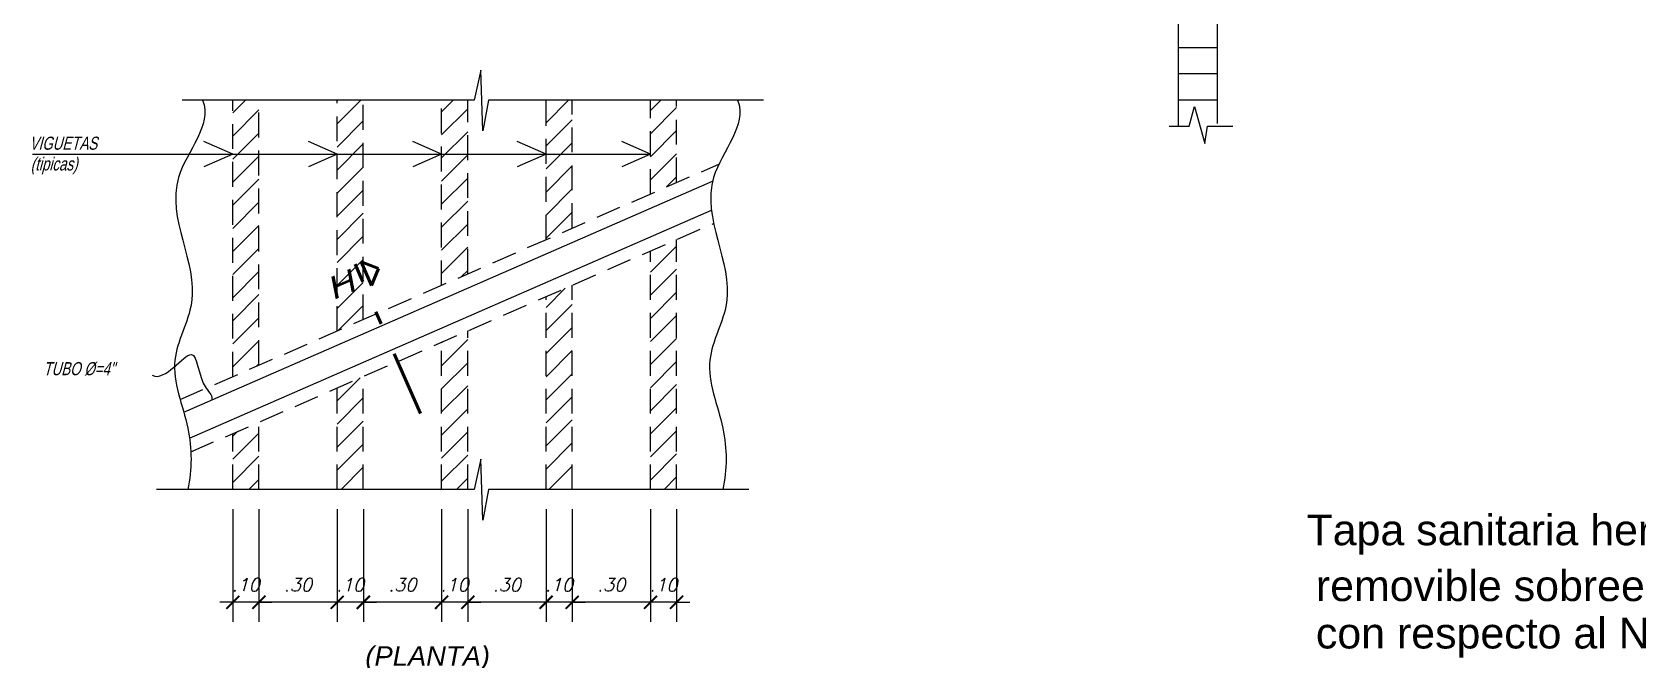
# Model space of a CAD drawing. Header units: millimetres. Extents: x 10559 to 10691, y -16579 to -16550.
# Drawn here: x 10666.85 to 10679.15, y -16564.72 to -16559.92 of the extents above; entities that cross this region are included whole.
import ezdxf
from ezdxf.enums import TextEntityAlignment as Align

# ---------------------------------------------------------------- set-up
doc = ezdxf.new("R2010")
doc.units = ezdxf.units.MM
doc.linetypes.add('DASHDOT', pattern=[1, 0.5, -0.25, 0, -0.25])
doc.linetypes.add('DASHED2', pattern=[9.525, 6.35, -3.175])
for name, color, linetype in [('01', 1, 'Continuous'), ('02', 2, 'Continuous'), ('PLANTA', 2, 'Continuous'), ('Texto03', 3, 'Continuous'), ('Texturas', 254, 'Continuous')]:
    doc.layers.add(name, color=color, linetype=linetype)
doc.layers.add('03', color=3, linetype='Continuous', lineweight=30)
doc.layers.add('06', color=6, linetype='Continuous', lineweight=60)
doc.styles.add('COTAS', font='romans.shx', dxfattribs={"oblique": 15, "height": 0.1})
doc.styles.add('GRUESA', font='ariali.ttf', dxfattribs={"width": 1.2})
doc.styles.add('Romans', font='swisscl.ttf')
doc.styles.get("Standard").update_dxf_attribs({"font": 'arial.ttf'})
doc.dimstyles.new('ESC-25', dxfattribs={"dimtxt": 0.09, "dimasz": 0.1, "dimexe": 0.15, "dimexo": 0.15, "dimgap": 0, "dimtad": 0, "dimlfac": 0.5, "dimzin": 5, "dimdsep": 46, "dimtxsty": 'COTAS', "dimblk1": 'ARCHTICK', "dimblk2": 'ARCHTICK', "dimsah": 1, "dimcen": 0.06, "dimdle": 0.09375, "dimclrd": 30, "dimclre": 30, "dimclrt": 3, "dimadec": 0, "dimazin": 0, "dimtfac": 1, "dimtix": 1, "dimtmove": 2, "dimatfit": 3, "dimfxl": 0.15, "dimtvp": 1.333333, "dimtolj": 1, "dimtzin": 5, "dimarcsym": 0})

# ---------------------------------------------------------------- blocks, each defined once
blk = doc.blocks.new('_ARCHTICK')
at = {"color": 0, "linetype": 'ByBlock', "const_width": 0.15}
blk.add_lwpolyline([(-0.5, -0.5), (0.5, 0.5)], dxfattribs=at)
blk = doc.blocks.new('*D161')
at = {"color": 30, "linetype": 'ByBlock', "lineweight": -2, "transparency": 16777216}
for p, q in [((10669.185, -16563.568), (10669.185, -16564.431)), ((10669.385, -16563.568), (10669.385, -16564.431)), ((10669.185, -16564.281), (10669.085, -16564.281)), ((10669.385, -16564.281), (10669.185, -16564.281)), ((10669.385, -16564.281), (10669.485, -16564.281))]:
    blk.add_line(p, q, dxfattribs=at)
at = {"layer": 'Defpoints', "color": 0, "linetype": 'ByBlock', "transparency": 16777216}
for p in [(10669.185, -16563.418), (10669.385, -16563.418), (10669.185, -16564.281)]:
    blk.add_point(p, dxfattribs=at)
at = {"color": 30, "linetype": 'ByBlock', "lineweight": -2, "transparency": 16777216, "xscale": 0.1, "yscale": 0.1, "zscale": 0.1}
blk.add_blockref('_ARCHTICK', (10669.185, -16564.281), dxfattribs=at)
at = {"color": 30, "linetype": 'ByBlock', "lineweight": -2, "transparency": 16777216, "xscale": 0.1, "yscale": 0.1, "zscale": 0.1, "rotation": 180}
blk.add_blockref('_ARCHTICK', (10669.385, -16564.281), dxfattribs=at)
at = {"color": 3, "linetype": 'ByBlock', "transparency": 16777216, "insert": (10669.285, -16564.147), "char_height": 0.1, "attachment_point": 5, "style": 'COTAS'}
blk.add_mtext('\\A1;.10', dxfattribs=at)
blk = doc.blocks.new('*D162')
at = {"color": 30, "linetype": 'ByBlock', "lineweight": -2, "transparency": 16777216}
for p, q in [((10668.585, -16563.568), (10668.585, -16564.431)), ((10669.185, -16563.568), (10669.185, -16564.431)), ((10669.278, -16564.281), (10668.491, -16564.281))]:
    blk.add_line(p, q, dxfattribs=at)
at = {"layer": 'Defpoints', "color": 0, "linetype": 'ByBlock', "transparency": 16777216}
for p in [(10668.585, -16563.418), (10669.185, -16563.418), (10668.585, -16564.281)]:
    blk.add_point(p, dxfattribs=at)
at = {"color": 30, "linetype": 'ByBlock', "lineweight": -2, "transparency": 16777216, "xscale": 0.1, "yscale": 0.1, "zscale": 0.1, "rotation": 180}
blk.add_blockref('_ARCHTICK', (10668.585, -16564.281), dxfattribs=at)
at = {"color": 30, "linetype": 'ByBlock', "lineweight": -2, "transparency": 16777216, "xscale": 0.1, "yscale": 0.1, "zscale": 0.1}
blk.add_blockref('_ARCHTICK', (10669.185, -16564.281), dxfattribs=at)
at = {"color": 3, "linetype": 'ByBlock', "transparency": 16777216, "insert": (10668.885, -16564.147), "char_height": 0.1, "attachment_point": 5, "style": 'COTAS'}
blk.add_mtext('\\A1;.30', dxfattribs=at)
blk = doc.blocks.new('*D164')
at = {"color": 30, "linetype": 'ByBlock', "lineweight": -2, "transparency": 16777216}
for p, q in [((10668.385, -16563.568), (10668.385, -16564.431)), ((10668.585, -16563.568), (10668.585, -16564.431)), ((10668.385, -16564.281), (10668.285, -16564.281)), ((10668.585, -16564.281), (10668.385, -16564.281)), ((10668.585, -16564.281), (10668.685, -16564.281))]:
    blk.add_line(p, q, dxfattribs=at)
at = {"layer": 'Defpoints', "color": 0, "linetype": 'ByBlock', "transparency": 16777216}
for p in [(10668.385, -16563.418), (10668.585, -16563.418), (10668.385, -16564.281)]:
    blk.add_point(p, dxfattribs=at)
at = {"color": 30, "linetype": 'ByBlock', "lineweight": -2, "transparency": 16777216, "xscale": 0.1, "yscale": 0.1, "zscale": 0.1}
blk.add_blockref('_ARCHTICK', (10668.385, -16564.281), dxfattribs=at)
at = {"color": 30, "linetype": 'ByBlock', "lineweight": -2, "transparency": 16777216, "xscale": 0.1, "yscale": 0.1, "zscale": 0.1, "rotation": 180}
blk.add_blockref('_ARCHTICK', (10668.585, -16564.281), dxfattribs=at)
at = {"color": 3, "linetype": 'ByBlock', "transparency": 16777216, "insert": (10668.485, -16564.147), "char_height": 0.1, "attachment_point": 5, "style": 'COTAS'}
blk.add_mtext('\\A1;.10', dxfattribs=at)
blk = doc.blocks.new('*D165')
at = {"color": 30, "linetype": 'ByBlock', "lineweight": -2, "transparency": 16777216}
for p, q in [((10671.585, -16563.568), (10671.585, -16564.431)), ((10671.785, -16563.568), (10671.785, -16564.431)), ((10671.585, -16564.281), (10671.485, -16564.281)), ((10671.785, -16564.281), (10671.585, -16564.281)), ((10671.785, -16564.281), (10671.885, -16564.281))]:
    blk.add_line(p, q, dxfattribs=at)
at = {"layer": 'Defpoints', "color": 0, "linetype": 'ByBlock', "transparency": 16777216}
for p in [(10671.585, -16563.418), (10671.785, -16563.418), (10671.585, -16564.281)]:
    blk.add_point(p, dxfattribs=at)
at = {"color": 30, "linetype": 'ByBlock', "lineweight": -2, "transparency": 16777216, "xscale": 0.1, "yscale": 0.1, "zscale": 0.1}
blk.add_blockref('_ARCHTICK', (10671.585, -16564.281), dxfattribs=at)
at = {"color": 30, "linetype": 'ByBlock', "lineweight": -2, "transparency": 16777216, "xscale": 0.1, "yscale": 0.1, "zscale": 0.1, "rotation": 180}
blk.add_blockref('_ARCHTICK', (10671.785, -16564.281), dxfattribs=at)
at = {"color": 3, "linetype": 'ByBlock', "transparency": 16777216, "insert": (10671.685, -16564.147), "char_height": 0.1, "attachment_point": 5, "style": 'COTAS'}
blk.add_mtext('\\A1;.10', dxfattribs=at)
blk = doc.blocks.new('*D167')
at = {"color": 30, "linetype": 'ByBlock', "lineweight": -2, "transparency": 16777216}
for p, q in [((10670.985, -16563.568), (10670.985, -16564.431)), ((10671.585, -16563.568), (10671.585, -16564.431)), ((10671.678, -16564.281), (10670.891, -16564.281))]:
    blk.add_line(p, q, dxfattribs=at)
at = {"layer": 'Defpoints', "color": 0, "linetype": 'ByBlock', "transparency": 16777216}
for p in [(10670.985, -16563.418), (10671.585, -16563.418), (10670.985, -16564.281)]:
    blk.add_point(p, dxfattribs=at)
at = {"color": 30, "linetype": 'ByBlock', "lineweight": -2, "transparency": 16777216, "xscale": 0.1, "yscale": 0.1, "zscale": 0.1, "rotation": 180}
blk.add_blockref('_ARCHTICK', (10670.985, -16564.281), dxfattribs=at)
at = {"color": 30, "linetype": 'ByBlock', "lineweight": -2, "transparency": 16777216, "xscale": 0.1, "yscale": 0.1, "zscale": 0.1}
blk.add_blockref('_ARCHTICK', (10671.585, -16564.281), dxfattribs=at)
at = {"color": 3, "linetype": 'ByBlock', "transparency": 16777216, "insert": (10671.285, -16564.147), "char_height": 0.1, "attachment_point": 5, "style": 'COTAS'}
blk.add_mtext('\\A1;.30', dxfattribs=at)
blk = doc.blocks.new('*D168')
at = {"color": 30, "linetype": 'ByBlock', "lineweight": -2, "transparency": 16777216}
for p, q in [((10670.785, -16563.568), (10670.785, -16564.431)), ((10670.985, -16563.568), (10670.985, -16564.431)), ((10670.785, -16564.281), (10670.685, -16564.281)), ((10670.985, -16564.281), (10670.785, -16564.281)), ((10670.985, -16564.281), (10671.085, -16564.281))]:
    blk.add_line(p, q, dxfattribs=at)
at = {"layer": 'Defpoints', "color": 0, "linetype": 'ByBlock', "transparency": 16777216}
for p in [(10670.785, -16563.418), (10670.985, -16563.418), (10670.785, -16564.281)]:
    blk.add_point(p, dxfattribs=at)
at = {"color": 30, "linetype": 'ByBlock', "lineweight": -2, "transparency": 16777216, "xscale": 0.1, "yscale": 0.1, "zscale": 0.1}
blk.add_blockref('_ARCHTICK', (10670.785, -16564.281), dxfattribs=at)
at = {"color": 30, "linetype": 'ByBlock', "lineweight": -2, "transparency": 16777216, "xscale": 0.1, "yscale": 0.1, "zscale": 0.1, "rotation": 180}
blk.add_blockref('_ARCHTICK', (10670.985, -16564.281), dxfattribs=at)
at = {"color": 3, "linetype": 'ByBlock', "transparency": 16777216, "insert": (10670.885, -16564.147), "char_height": 0.1, "attachment_point": 5, "style": 'COTAS'}
blk.add_mtext('\\A1;.10', dxfattribs=at)
blk = doc.blocks.new('*D169')
at = {"color": 30, "linetype": 'ByBlock', "lineweight": -2, "transparency": 16777216}
for p, q in [((10669.385, -16563.568), (10669.385, -16564.431)), ((10669.985, -16563.568), (10669.985, -16564.431)), ((10670.078, -16564.281), (10669.291, -16564.281))]:
    blk.add_line(p, q, dxfattribs=at)
at = {"layer": 'Defpoints', "color": 0, "linetype": 'ByBlock', "transparency": 16777216}
for p in [(10669.385, -16563.418), (10669.985, -16563.418), (10669.385, -16564.281)]:
    blk.add_point(p, dxfattribs=at)
at = {"color": 30, "linetype": 'ByBlock', "lineweight": -2, "transparency": 16777216, "xscale": 0.1, "yscale": 0.1, "zscale": 0.1, "rotation": 180}
blk.add_blockref('_ARCHTICK', (10669.385, -16564.281), dxfattribs=at)
at = {"color": 30, "linetype": 'ByBlock', "lineweight": -2, "transparency": 16777216, "xscale": 0.1, "yscale": 0.1, "zscale": 0.1}
blk.add_blockref('_ARCHTICK', (10669.985, -16564.281), dxfattribs=at)
at = {"color": 3, "linetype": 'ByBlock', "transparency": 16777216, "insert": (10669.685, -16564.147), "char_height": 0.1, "attachment_point": 5, "style": 'COTAS'}
blk.add_mtext('\\A1;.30', dxfattribs=at)
blk = doc.blocks.new('*D68')
at = {"color": 30, "linetype": 'ByBlock', "lineweight": -2, "transparency": 16777216}
for p, q in [((10669.985, -16563.568), (10669.985, -16564.431)), ((10670.185, -16563.568), (10670.185, -16564.431)), ((10669.985, -16564.281), (10669.885, -16564.281)), ((10670.185, -16564.281), (10669.985, -16564.281)), ((10670.185, -16564.281), (10670.285, -16564.281))]:
    blk.add_line(p, q, dxfattribs=at)
at = {"layer": 'Defpoints', "color": 0, "linetype": 'ByBlock', "transparency": 16777216}
for p in [(10669.985, -16563.418), (10670.185, -16563.418), (10669.985, -16564.281)]:
    blk.add_point(p, dxfattribs=at)
at = {"color": 30, "linetype": 'ByBlock', "lineweight": -2, "transparency": 16777216, "xscale": 0.1, "yscale": 0.1, "zscale": 0.1}
blk.add_blockref('_ARCHTICK', (10669.985, -16564.281), dxfattribs=at)
at = {"color": 30, "linetype": 'ByBlock', "lineweight": -2, "transparency": 16777216, "xscale": 0.1, "yscale": 0.1, "zscale": 0.1, "rotation": 180}
blk.add_blockref('_ARCHTICK', (10670.185, -16564.281), dxfattribs=at)
at = {"color": 3, "linetype": 'ByBlock', "transparency": 16777216, "insert": (10670.085, -16564.147), "char_height": 0.1, "attachment_point": 5, "style": 'COTAS'}
blk.add_mtext('\\A1;.10', dxfattribs=at)
blk = doc.blocks.new('*D70')
at = {"color": 30, "linetype": 'ByBlock', "lineweight": -2, "transparency": 16777216}
for p, q in [((10670.185, -16563.568), (10670.185, -16564.431)), ((10670.785, -16563.568), (10670.785, -16564.431)), ((10670.878, -16564.281), (10670.091, -16564.281))]:
    blk.add_line(p, q, dxfattribs=at)
at = {"layer": 'Defpoints', "color": 0, "linetype": 'ByBlock', "transparency": 16777216}
for p in [(10670.185, -16563.418), (10670.785, -16563.418), (10670.185, -16564.281)]:
    blk.add_point(p, dxfattribs=at)
at = {"color": 30, "linetype": 'ByBlock', "lineweight": -2, "transparency": 16777216, "xscale": 0.1, "yscale": 0.1, "zscale": 0.1, "rotation": 180}
blk.add_blockref('_ARCHTICK', (10670.185, -16564.281), dxfattribs=at)
at = {"color": 30, "linetype": 'ByBlock', "lineweight": -2, "transparency": 16777216, "xscale": 0.1, "yscale": 0.1, "zscale": 0.1}
blk.add_blockref('_ARCHTICK', (10670.785, -16564.281), dxfattribs=at)
at = {"color": 3, "linetype": 'ByBlock', "transparency": 16777216, "insert": (10670.485, -16564.147), "char_height": 0.1, "attachment_point": 5, "style": 'COTAS'}
blk.add_mtext('\\A1;.30', dxfattribs=at)

msp = doc.modelspace()

# ---------------------------------------------------------------- hatches: boundary and pattern name
at = {"layer": 'Texturas', "ltscale": 0.03}
h = msp.add_hatch(dxfattribs=at)
h.set_pattern_fill('ANSI31', color=256, style=0)
h.set_pattern_definition([(45, (10214.00005, -16746.21868), (-0.088388348, 0.088388348), [])])
h.paths.add_polyline_path([(10668.58471, -16560.43762), (10668.38471, -16560.43762), (10668.38471, -16560.85102), (10668.58471, -16560.85102)])
h.paths.add_polyline_path([(10668.58471, -16560.85102), (10668.38471, -16560.85102), (10668.38471, -16562.55306), (10668.58471, -16562.46567)])
h.paths.add_polyline_path([(10669.38471, -16560.43762), (10669.18471, -16560.43762), (10669.18471, -16560.85102), (10669.38471, -16560.85102)])
h.paths.add_polyline_path([(10669.38471, -16560.85102), (10669.18471, -16560.85102), (10669.18471, -16562.20349), (10669.38471, -16562.1161)])
h.paths.add_polyline_path([(10669.98471, -16560.85102), (10670.18471, -16560.85102), (10670.18471, -16560.43762), (10669.98471, -16560.43762)])
h.paths.add_polyline_path([(10670.18471, -16560.85102), (10669.98471, -16560.85102), (10669.98471, -16561.85392), (10670.18471, -16561.76653)])
h.paths.add_polyline_path([(10670.98471, -16560.43762), (10670.78471, -16560.43762), (10670.78471, -16560.85102), (10670.98471, -16560.85102)])
h.paths.add_polyline_path([(10670.78471, -16561.50435), (10670.98471, -16561.41696), (10670.98471, -16560.85102), (10670.78471, -16560.85102)])
h.paths.add_polyline_path([(10671.58471, -16561.15478), (10671.78471, -16561.06739), (10671.78471, -16560.43762), (10671.58471, -16560.43762)])
h.paths.add_polyline_path([(10671.58471, -16563.41753), (10671.78471, -16563.41753), (10671.78471, -16561.50391), (10671.58471, -16561.5913)])
h.paths.add_polyline_path([(10670.98471, -16561.85348), (10670.78471, -16561.94087), (10670.78471, -16563.41753), (10670.98471, -16563.41753)])
h.paths.add_polyline_path([(10669.98471, -16563.41753), (10670.18471, -16563.41753), (10670.18471, -16562.20305), (10669.98471, -16562.29044)])
h.paths.add_polyline_path([(10669.18471, -16563.41753), (10669.38471, -16563.41753), (10669.38471, -16562.55262), (10669.18471, -16562.64001)])
h.paths.add_polyline_path([(10668.58471, -16562.90219), (10668.38471, -16562.98958), (10668.38471, -16563.41753), (10668.58471, -16563.41753)])

# ---------------------------------------------------------------- linework, layer by layer
at = {"layer": '01', "ltscale": 0.03}
for p, q in [((10666.85146, -16560.85102), (10671.58471, -16560.85102)), ((10668.38471, -16560.85102), (10668.16413, -16560.75413)), ((10668.38471, -16560.85102), (10668.16413, -16560.9479)), ((10669.18471, -16560.85102), (10668.96413, -16560.75413)), ((10669.18471, -16560.85102), (10668.96413, -16560.9479)), ((10669.98471, -16560.85102), (10669.76413, -16560.75413)), ((10669.98471, -16560.85102), (10669.76413, -16560.9479)), ((10670.78471, -16560.85102), (10670.56413, -16560.75413)), ((10670.78471, -16560.85102), (10670.56413, -16560.9479)), ((10671.58471, -16560.85102), (10671.36413, -16560.75413)), ((10671.58471, -16560.85102), (10671.36413, -16560.9479))]:
    msp.add_line(p, q, dxfattribs=at)
for points in [[(10672.44984, -16560.43762), (10670.34446, -16560.43762), (10670.30106, -16560.67205), (10670.28528, -16560.20612), (10670.23398, -16560.43762), (10667.99798, -16560.43762)], [(10672.33678, -16563.41753), (10670.34446, -16563.41753), (10670.30106, -16563.65196), (10670.28528, -16563.18604), (10670.23398, -16563.41753), (10667.80011, -16563.41753)]]:
    msp.add_lwpolyline(points, dxfattribs=at)
for points, start_tangent, end_tangent in [([(10668.15344, -16560.43762), (10667.96971, -16561.02812), (10668.06864, -16561.98847), (10667.94144, -16562.42628), (10668.04037, -16562.94883), (10668.04037, -16563.41753)], (0.37782173, -0.92587836), (-0.2112835, -0.97742482)), ([(10672.25198, -16560.43762), (10672.06825, -16561.02812), (10672.16718, -16561.98847), (10672.03998, -16562.42628), (10672.13891, -16562.94883), (10672.13891, -16563.41753)], (0.37782173, -0.92587836), (-0.2112835, -0.97742482)), ([(10667.76809, -16562.54206), (10668.06776, -16562.38353), (10668.18078, -16562.64217), (10668.22082, -16562.7338)], (0.86839572, -0.49587183), (-0.49746115, -0.86748626))]:
    msp.add_spline(points, degree=3, dxfattribs=dict(at, start_tangent=start_tangent, end_tangent=end_tangent))
at = {"layer": '02', "linetype": 'DASHED2', "ltscale": 0.03}
for p, q in [((10668.38471, -16562.55306), (10668.38471, -16560.43762)), ((10668.58471, -16562.46567), (10668.58471, -16560.43762)), ((10669.18471, -16562.20349), (10669.18471, -16560.43762)), ((10669.38471, -16562.1161), (10669.38471, -16560.43762)), ((10669.98471, -16561.85392), (10669.98471, -16560.43762)), ((10670.18471, -16561.76653), (10670.18471, -16560.43762)), ((10670.78471, -16561.50435), (10670.78471, -16560.43762)), ((10670.98471, -16561.41696), (10670.98471, -16560.43762)), ((10671.58471, -16561.15478), (10671.58471, -16560.43762)), ((10671.78471, -16561.06739), (10671.78471, -16560.43762)), ((10667.98177, -16562.72913), (10672.10935, -16560.92554)), ((10668.0638, -16563.12981), (10672.06856, -16561.37988)), ((10671.58471, -16563.41753), (10671.58471, -16561.5913)), ((10671.78471, -16563.41753), (10671.78471, -16561.50391)), ((10670.98471, -16563.41753), (10670.98471, -16561.85348)), ((10670.78471, -16563.41753), (10670.78471, -16561.94087)), ((10670.18471, -16563.41753), (10670.18471, -16562.20305)), ((10669.98471, -16563.41753), (10669.98471, -16562.29044)), ((10669.38471, -16563.41753), (10669.38471, -16562.55262)), ((10669.18471, -16563.41753), (10669.18471, -16562.64001)), ((10668.58471, -16563.41753), (10668.58471, -16562.90219)), ((10668.38471, -16563.41753), (10668.38471, -16562.98958))]:
    msp.add_line(p, q, dxfattribs=at)
at = {"layer": '03', "ltscale": 0.03}
for p, q in [((10668.00934, -16562.82621), (10672.06072, -16561.05592)), ((10668.05381, -16563.02504), (10672.05143, -16561.27824))]:
    msp.add_line(p, q, dxfattribs=at)
at = {"layer": '06', "linetype": 'DASHDOT'}
msp.add_line((10669.82222, -16562.83622), (10669.32283, -16561.69336), dxfattribs=at)
msp.add_lwpolyline([(10669.36865, -16561.67334), (10669.44873, -16561.85661), (10669.50032, -16561.72494), (10669.36865, -16561.67334)], close=True, dxfattribs=at)
at = {"layer": 'PLANTA', "color": 2, "lineweight": -3, "ltscale": 0.5}
for p, q in [((10675.92595, -16559.03309), (10675.92595, -16560.61618)), ((10675.62595, -16559.43309), (10675.62595, -16560.63647)), ((10675.62609, -16560.03309), (10675.92595, -16560.03309)), ((10675.62609, -16560.23309), (10675.92595, -16560.23309)), ((10675.62609, -16560.43309), (10675.92595, -16560.43309)), ((10675.71007, -16560.63647), (10675.75068, -16560.48431)), ((10675.75068, -16560.48431), (10675.83189, -16560.76833)), ((10675.55795, -16560.63647), (10675.71007, -16560.63647)), ((10675.83189, -16560.76833), (10675.85219, -16560.63647)), ((10675.85219, -16560.63647), (10676.04506, -16560.63647))]:
    msp.add_line(p, q, dxfattribs=at)

# ---------------------------------------------------------------- texts
for s, p in [('Tapa sanitaria hermética', (10676.61013, -16563.84437)), ('removible sobreelevada', (10676.68172, -16564.27169)), ('con respecto al N.P.T', (10676.68172, -16564.63462))]:
    msp.add_text(s, height=0.2351934).set_placement(p)
at = {"layer": '03', "style": 'Romans', "oblique": 15}
for s, p in [('VIGUETAS', (10666.82794, -16560.81614)), ('(tipicas)', (10666.83676, -16560.97468)), ('TUBO %%c=4"', (10666.93371, -16562.54242))]:
    msp.add_text(s, height=0.1, dxfattribs=at).set_placement(p)
at = {"layer": '06', "style": 'GRUESA', "width": 1.2}
msp.add_text('H', height=0.17, rotation=23.603439, dxfattribs=at).set_placement((10669.22542, -16561.84506), align=Align.MIDDLE_CENTER)
at = {"layer": 'Texto03', "insert": (10669.87788, -16564.80906), "char_height": 0.1, "attachment_point": 5, "style": 'GRUESA'}
msp.add_mtext('{\\fArial|b0|i1|c238|p34;\\H1.5x;\\C4;(\\fArial|b0|i1|c0|p34;PLANTA\\fArial|b0|i1|c238|p34;)\\C256;\\P\\Fromans|c0;\\H0.6667x;\\Q15;\\W1;ESC:1/25}', dxfattribs=at)

# ---------------------------------------------------------------- dimensions: what is measured, and where the dimension line sits
at = {"linetype": 'ByBlock'}
for base, p1, p2, text, picture, middle in [((10668.38471, -16564.2806), (10668.58471, -16563.41753), (10668.38471, -16563.41753), '.10', '*D164', (10668.48471, -16564.14727)), ((10668.58471, -16564.2806), (10669.18471, -16563.41753), (10668.58471, -16563.41753), '.30', '*D162', (10668.88471, -16564.14727)), ((10669.18471, -16564.2806), (10669.38471, -16563.41753), (10669.18471, -16563.41753), '.10', '*D161', (10669.28471, -16564.14727)), ((10669.38471, -16564.2806), (10669.98471, -16563.41753), (10669.38471, -16563.41753), '.30', '*D169', (10669.68471, -16564.14727)), ((10669.98471, -16564.2806), (10670.18471, -16563.41753), (10669.98471, -16563.41753), '.10', '*D68', (10670.08471, -16564.14727)), ((10670.18471, -16564.2806), (10670.78471, -16563.41753), (10670.18471, -16563.41753), '.30', '*D70', (10670.48471, -16564.14727)), ((10670.78471, -16564.2806), (10670.98471, -16563.41753), (10670.78471, -16563.41753), '.10', '*D168', (10670.88471, -16564.14727)), ((10670.98471, -16564.2806), (10671.58471, -16563.41753), (10670.98471, -16563.41753), '.30', '*D167', (10671.28471, -16564.14727)), ((10671.58471, -16564.2806), (10671.78471, -16563.41753), (10671.58471, -16563.41753), '.10', '*D165', (10671.68471, -16564.14727))]:
    dim = msp.add_linear_dim(base=base, p1=p1, p2=p2, text=text, dimstyle='ESC-25', dxfattribs=at)
    dim.commit()
    dim.dimension.update_dxf_attribs({"geometry": picture, "text_midpoint": middle})

doc.saveas('drawing.dxf')
